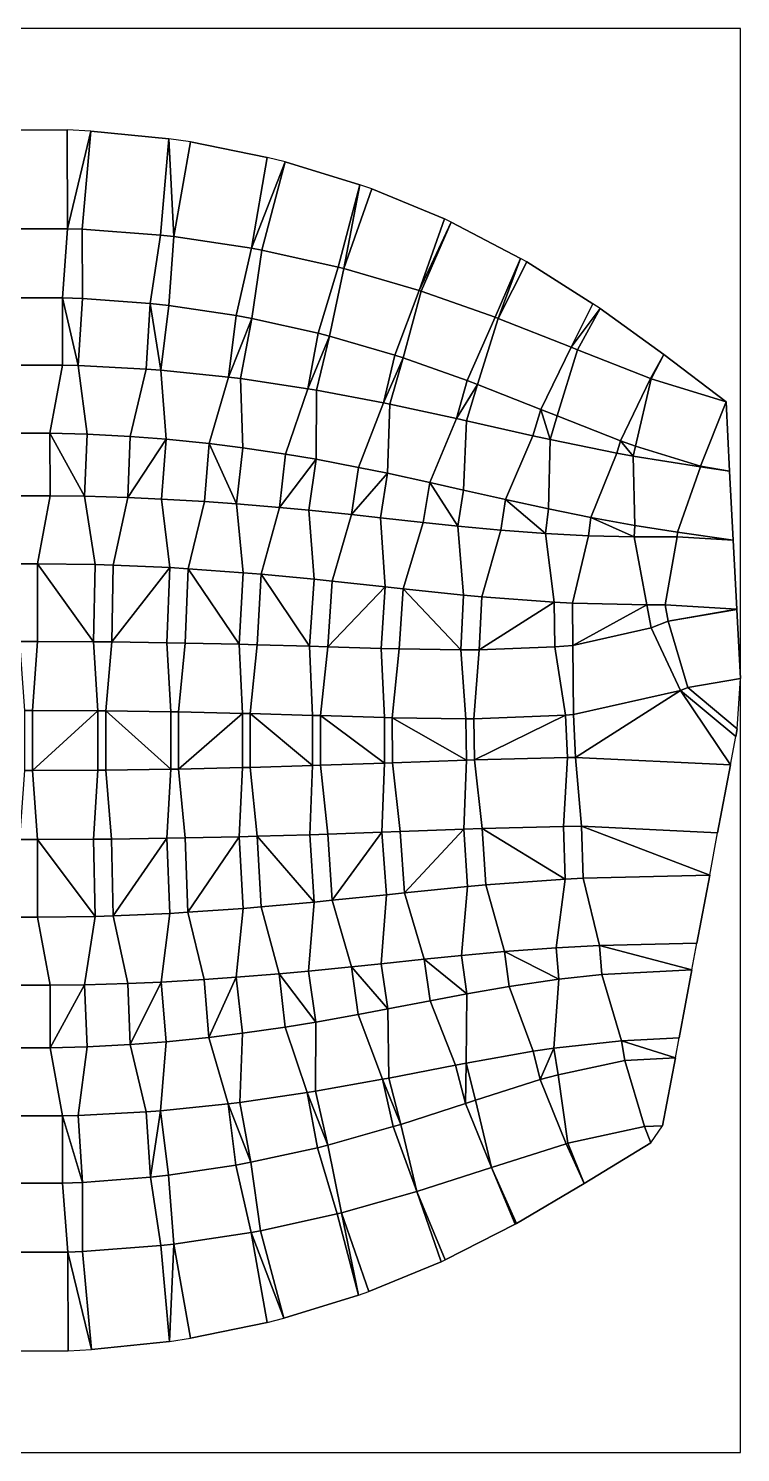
# Model space of a CAD drawing. Header units: metres. Extents: x -354 to 354, y -354 to 354.
# Drawn here: x 0 to 354, y -354 to 354 of the extents above; entities that cross this region are included whole.
import ezdxf

# ---------------------------------------------------------------- set-up
doc = ezdxf.new("R2010")
doc.units = ezdxf.units.M

msp = doc.modelspace()

# ---------------------------------------------------------------- linework, layer by layer
at = {"layer": 'ETM', "color": 5}
for points in [[(19.393894, 254.791394), (19.294463, 303.956017), (-19.723464, 303.852094), (-19.624135, 254.737497)], [(-19.723464, 303.852094), (-19.624135, 254.737497), (19.393894, 254.791394), (19.294463, 303.956017)], [(65.715092, 251.640046), (69.843185, 299.587022), (31.011686, 303.398055), (26.803641, 254.522451)], [(31.011686, 303.398055), (26.803641, 254.522451), (65.715092, 251.640046), (69.843185, 299.587022)], [(110.993744, 245.137081), (118.884933, 290.316337), (80.627211, 297.981601), (72.402792, 250.894513)], [(80.627211, 297.981601), (72.402792, 250.894513), (110.993744, 245.137081), (118.884933, 290.316337)], [(154.235056, 235.696264), (165.040204, 276.703893), (127.720197, 288.08926), (116.150331, 244.179376)], [(127.720197, 288.08926), (116.150331, 244.179376), (154.235056, 235.696264), (165.040204, 276.703893)], [(194.506912, 224.026884), (207.038686, 259.691305), (170.972895, 274.579845), (157.055119, 234.970973)], [(170.972895, 274.579845), (157.055119, 234.970973), (194.506912, 224.026884), (207.038686, 259.691305)], [(232.299464, 210.735041), (245.037631, 240.021254), (210.45839, 258.095672), (195.500783, 223.706762)], [(210.45839, 258.095672), (195.500783, 223.706762), (232.299464, 210.735041), (245.037631, 240.021254)], [(26.803641, 254.522451), (19.393894, 254.791394), (16.87001, 220.442482), (26.830725, 220.08095)], [(16.87001, 220.442482), (26.830725, 220.08095), (26.803641, 254.522451), (19.393894, 254.791394)], [(72.402792, 250.894513), (65.715092, 251.640046), (60.613575, 217.578451), (69.878034, 216.545666)], [(60.613575, 217.578451), (69.878034, 216.545666), (72.402792, 250.894513), (65.715092, 251.640046)], [(116.150331, 244.179376), (110.993744, 245.137081), (103.382618, 211.547075), (111.192945, 210.096506)], [(103.382618, 211.547075), (111.192945, 210.096506), (116.150331, 244.179376), (110.993744, 245.137081)], [(157.055119, 234.970973), (154.235056, 235.696264), (144.258034, 202.731484), (149.88977, 201.28306)], [(144.258034, 202.731484), (149.88977, 201.28306), (157.055119, 234.970973), (154.235056, 235.696264)], [(270.114213, 195.885151), (281.050393, 217.484412), (248.043518, 238.29198), (233.806342, 210.173161)], [(248.043518, 238.29198), (233.806342, 210.173161), (270.114213, 195.885151), (281.050393, 217.484412)], [(-17.005368, 220.395689), (-16.973176, 186.83411), (16.902228, 186.852303), (16.87001, 220.442482)], [(16.902228, 186.852303), (16.87001, 220.442482), (-17.005368, 220.395689), (-16.973176, 186.83411)], [(26.830725, 220.08095), (24.736155, 186.65375), (58.567146, 184.919522), (60.613575, 217.578451)], [(58.567146, 184.919522), (60.613575, 217.578451), (26.830725, 220.08095), (24.736155, 186.65375)], [(195.500783, 223.706762), (194.506912, 224.026884), (182.405343, 191.781426), (186.507573, 190.460112)], [(182.405343, 191.781426), (186.507573, 190.460112), (195.500783, 223.706762), (194.506912, 224.026884)], [(69.878034, 216.545666), (65.839863, 184.362928), (99.540753, 180.928824), (103.382618, 211.547075)], [(99.540753, 180.928824), (103.382618, 211.547075), (69.878034, 216.545666), (65.839863, 184.362928)], [(309.700973, 180.253752), (316.248351, 192.209751), (284.626957, 215.067926), (273.410426, 194.585708)], [(284.626957, 215.067926), (273.410426, 194.585708), (309.700973, 180.253752), (316.248351, 192.209751)], [(111.192945, 210.096506), (105.632925, 180.164228), (139.137238, 175.163762), (144.258034, 202.731484)], [(139.137238, 175.163762), (144.258034, 202.731484), (111.192945, 210.096506), (105.632925, 180.164228)], [(233.806342, 210.173161), (232.299464, 210.735041), (218.456121, 179.198087), (223.622139, 177.271799)], [(218.456121, 179.198087), (223.622139, 177.271799), (233.806342, 210.173161), (232.299464, 210.735041)], [(149.88977, 201.28306), (143.434347, 174.435448), (176.715198, 168.116543), (182.405343, 191.781426)], [(176.715198, 168.116543), (182.405343, 191.781426), (149.88977, 201.28306), (143.434347, 174.435448)], [(273.410426, 194.585708), (270.114213, 195.885151), (255.144564, 164.866977), (263.186394, 161.696703)], [(255.144564, 164.866977), (263.186394, 161.696703), (273.410426, 194.585708), (270.114213, 195.885151)], [(347.274321, 168.549702), (347.274321, 168.549702), (316.248351, 192.209751), (310.018075, 180.141978)], [(316.248351, 192.209751), (310.018075, 180.141978), (347.274321, 168.549702), (347.274321, 168.549702)], [(24.736155, 186.65375), (16.902228, 186.852303), (10.712687, 152.971524), (29.20142, 152.502923)], [(10.712687, 152.971524), (29.20142, 152.502923), (24.736155, 186.65375), (16.902228, 186.852303)], [(65.839863, 184.362928), (58.567146, 184.919522), (50.633219, 151.404296), (68.581307, 150.030698)], [(50.633219, 151.404296), (68.581307, 150.030698), (65.839863, 184.362928), (58.567146, 184.919522)], [(186.507573, 190.460112), (179.970411, 167.452611), (213.067562, 160.233087), (218.456121, 179.198087)], [(213.067562, 160.233087), (218.456121, 179.198087), (186.507573, 190.460112), (179.970411, 167.452611)], [(105.632925, 180.164228), (99.540753, 180.928824), (89.930686, 147.855206), (106.771891, 145.741556)], [(89.930686, 147.855206), (106.771891, 145.741556), (105.632925, 180.164228), (99.540753, 180.928824)], [(223.622139, 177.271799), (218.039292, 159.129373), (251.082289, 151.665912), (255.144564, 164.866977)], [(251.082289, 151.665912), (255.144564, 164.866977), (223.622139, 177.271799), (218.039292, 159.129373)], [(310.018075, 180.141978), (309.700973, 180.253752), (294.693778, 149.253723), (302.269272, 146.583466)], [(294.693778, 149.253723), (302.269272, 146.583466), (310.018075, 180.141978), (309.700973, 180.253752)], [(143.434347, 174.435448), (139.137238, 175.163762), (127.996739, 142.573782), (143.213842, 139.994645)], [(127.996739, 142.573782), (143.213842, 139.994645), (143.434347, 174.435448), (139.137238, 175.163762)], [(179.970411, 167.452611), (176.715198, 168.116543), (164.297128, 135.991643), (178.81557, 133.030467)], [(164.297128, 135.991643), (178.81557, 133.030467), (179.970411, 167.452611), (176.715198, 168.116543)], [(334.615072, 136.519074), (349.077798, 134.155441), (347.274322, 168.549702), (347.274321, 168.549702)], [(347.274322, 168.549702), (347.274321, 168.549702), (334.615072, 136.519074), (349.077798, 134.155441)], [(218.039292, 159.129373), (213.067562, 160.233087), (199.782484, 128.456929), (216.630574, 124.716685)], [(199.782484, 128.456929), (216.630574, 124.716685), (218.039292, 159.129373), (213.067562, 160.233087)], [(263.186394, 161.696703), (259.654375, 149.820216), (292.840928, 143.023478), (294.693778, 149.253723)], [(292.840928, 143.023478), (294.693778, 149.253723), (263.186394, 161.696703), (259.654375, 149.820216)], [(-10.747247, 152.96), (-10.736888, 121.874112), (10.723049, 121.87689), (10.712687, 152.971524)], [(10.723049, 121.87689), (10.712687, 152.971524), (-10.747247, 152.96), (-10.736888, 121.874112)], [(29.20142, 152.502923), (27.947973, 121.620356), (49.398312, 120.978504), (50.633219, 151.404296)], [(49.398312, 120.978504), (50.633219, 151.404296), (29.20142, 152.502923), (27.947973, 121.620356)], [(68.581307, 150.030698), (66.188344, 120.233885), (87.611284, 118.97436), (89.930686, 147.855206)], [(87.611284, 118.97436), (89.930686, 147.855206), (68.581307, 150.030698), (66.188344, 120.233885)], [(259.654375, 149.820216), (251.082289, 151.665912), (237.563182, 119.988611), (258.938731, 115.386141)], [(237.563182, 119.988611), (258.938731, 115.386141), (259.654375, 149.820216), (251.082289, 151.665912)], [(106.771891, 145.741556), (103.514138, 117.835382), (124.89792, 116.029045), (127.996739, 142.573782)], [(124.89792, 116.029045), (127.996739, 142.573782), (106.771891, 145.741556), (103.514138, 117.835382)], [(301.09012, 141.528098), (292.840928, 143.023478), (279.96228, 111.080435), (301.936732, 107.096996)], [(279.96228, 111.080435), (301.936732, 107.096996), (301.09012, 141.528098), (292.840928, 143.023478)], [(302.269272, 146.583466), (301.09012, 141.528098), (334.550749, 136.243302), (334.615072, 136.519074)], [(334.550749, 136.243302), (334.615072, 136.519074), (302.269272, 146.583466), (301.09012, 141.528098)], [(143.213842, 139.994645), (139.501518, 114.65535), (160.847045, 112.442334), (164.297128, 135.991643)], [(160.847045, 112.442334), (164.297128, 135.991643), (143.213842, 139.994645), (139.501518, 114.65535)], [(323.133909, 103.749097), (350.881275, 99.761182), (349.077798, 134.155441), (334.550749, 136.243302)], [(349.077798, 134.155441), (334.550749, 136.243302), (323.133909, 103.749097), (350.881275, 99.761182)], [(178.81557, 133.030467), (175.186337, 110.904364), (196.515655, 108.540265), (199.782484, 128.456929)], [(196.515655, 108.540265), (199.782484, 128.456929), (178.81557, 133.030467), (175.186337, 110.904364)], [(27.947973, 121.620356), (10.723049, 121.87689), (4.5197, 87.998634), (33.139683, 87.572391)], [(4.5197, 87.998634), (33.139683, 87.572391), (27.947973, 121.620356), (10.723049, 121.87689)], [(66.188344, 120.233885), (49.398312, 120.978504), (42.180099, 87.301878), (70.397044, 86.050489)], [(42.180099, 87.301878), (70.397044, 86.050489), (66.188344, 120.233885), (49.398312, 120.978504)], [(216.630574, 124.716685), (213.739873, 106.748789), (235.099165, 104.672881), (237.563182, 119.988611)], [(235.099165, 104.672881), (237.563182, 119.988611), (216.630574, 124.716685), (213.739873, 106.748789)], [(103.514138, 117.835382), (87.611284, 118.97436), (79.425917, 85.519653), (106.848295, 83.555635)], [(79.425917, 85.519653), (106.848295, 83.555635), (103.514138, 117.835382), (87.611284, 118.97436)], [(139.501518, 114.65535), (124.89792, 116.029045), (115.860662, 82.794338), (142.182609, 80.318351)], [(115.860662, 82.794338), (142.182609, 80.318351), (139.501518, 114.65535), (124.89792, 116.029045)], [(258.938731, 115.386141), (257.350099, 103.000753), (278.779751, 101.861129), (279.96228, 111.080435)], [(278.779751, 101.861129), (279.96228, 111.080435), (258.938731, 115.386141), (257.350099, 103.000753)], [(175.186337, 110.904364), (160.847045, 112.442334), (151.178853, 79.385657), (177.624233, 76.549241)], [(151.178853, 79.385657), (177.624233, 76.549241), (175.186337, 110.904364), (160.847045, 112.442334)], [(213.739873, 106.748789), (196.515655, 108.540265), (186.613645, 75.552872), (216.641392, 72.429711)], [(186.613645, 75.552872), (216.641392, 72.429711), (213.739873, 106.748789), (196.515655, 108.540265)], [(301.936732, 107.096996), (301.50089, 101.324709), (322.960447, 101.451768), (323.133909, 103.749097)], [(322.960447, 101.451768), (323.133909, 103.749097), (301.936732, 107.096996), (301.50089, 101.324709)], [(257.350099, 103.000753), (235.099165, 104.672881), (225.643438, 71.554804), (261.750022, 68.841443)], [(225.643438, 71.554804), (261.750022, 68.841443), (257.350099, 103.000753), (235.099165, 104.672881)], [(301.50089, 101.324709), (278.779751, 101.861129), (270.78172, 68.361139), (307.909099, 67.484605)], [(270.78172, 68.361139), (307.909099, 67.484605), (301.50089, 101.324709), (278.779751, 101.861129)], [(316.953401, 67.538156), (352.686205, 65.33921), (350.882728, 99.733471), (322.960447, 101.451768)], [(350.882728, 99.733471), (322.960447, 101.451768), (316.953401, 67.538156), (352.686205, 65.33921)], [(-4.524764, 87.997464), (-4.52226, 49.318002), (4.522204, 49.318002), (4.5197, 87.998634)], [(4.522204, 49.318002), (4.5197, 87.998634), (-4.524764, 87.997464), (-4.52226, 49.318002)], [(33.139683, 87.572391), (32.376438, 49.180928), (41.420463, 49.091912), (42.180099, 87.301878)], [(41.420463, 49.091912), (42.180099, 87.301878), (33.139683, 87.572391), (32.376438, 49.180928)], [(70.397044, 86.050489), (68.941348, 48.692696), (77.984151, 48.519345), (79.425917, 85.519653)], [(77.984151, 48.519345), (79.425917, 85.519653), (70.397044, 86.050489), (68.941348, 48.692696)], [(106.848295, 83.555635), (104.864263, 47.90006), (113.905454, 47.656778), (115.860662, 82.794338)], [(113.905454, 47.656778), (115.860662, 82.794338), (106.848295, 83.555635), (104.864263, 47.90006)], [(142.182609, 80.318351), (139.936422, 46.903797), (148.976559, 46.624053), (151.178853, 79.385657)], [(148.976559, 46.624053), (151.178853, 79.385657), (142.182609, 80.318351), (139.936422, 46.903797)], [(177.624233, 76.549241), (175.519096, 45.860411), (184.560361, 45.619944), (186.613645, 75.552872)], [(184.560361, 45.619944), (186.613645, 75.552872), (177.624233, 76.549241), (175.519096, 45.860411)], [(216.641392, 72.429711), (215.294727, 45.182382), (224.339173, 45.165364), (225.643438, 71.554804)], [(224.339173, 45.165364), (225.643438, 71.554804), (216.641392, 72.429711), (215.294727, 45.182382)], [(261.750022, 68.841443), (262.053277, 46.647813), (271.068481, 47.374711), (270.78172, 68.361139)], [(271.068481, 47.374711), (270.78172, 68.361139), (261.750022, 68.841443), (262.053277, 46.647813)], [(307.909099, 67.484605), (310.021369, 56.141774), (318.478692, 59.347389), (316.953401, 67.538156)], [(318.478692, 59.347389), (316.953401, 67.538156), (307.909099, 67.484605), (310.021369, 56.141774)], [(328.247274, 26.320244), (354.495944, 30.825506), (352.692468, 65.219765), (318.478692, 59.347389)], [(352.692468, 65.219765), (318.478692, 59.347389), (328.247274, 26.320244), (354.495944, 30.825506)], [(310.021369, 56.141774), (271.068481, 47.374711), (271.265789, 12.933767), (324.598761, 24.937332)], [(271.265789, 12.933767), (324.598761, 24.937332), (310.021369, 56.141774), (271.068481, 47.374711)], [(32.376438, 49.180928), (4.522204, 49.318002), (1.950876, 14.972612), (34.609613, 14.811894)], [(1.950876, 14.972612), (34.609613, 14.811894), (32.376438, 49.180928), (4.522204, 49.318002)], [(68.941348, 48.692696), (41.420463, 49.091912), (38.511231, 14.773493), (70.853924, 14.304332)], [(38.511231, 14.773493), (70.853924, 14.304332), (68.941348, 48.692696), (41.420463, 49.091912)], [(104.864263, 47.90006), (77.984151, 48.519345), (74.755014, 14.229548), (106.510823, 13.497933)], [(74.755014, 14.229548), (106.510823, 13.497933), (104.864263, 47.90006), (77.984151, 48.519345)], [(139.936422, 46.903797), (113.905454, 47.656778), (110.411217, 13.39298), (141.444222, 12.495309)], [(110.411217, 13.39298), (141.444222, 12.495309), (139.936422, 46.903797), (113.905454, 47.656778)], [(175.519096, 45.860411), (148.976559, 46.624053), (145.344162, 12.374627), (177.176367, 11.458798)], [(145.344162, 12.374627), (177.176367, 11.458798), (175.519096, 45.860411), (148.976559, 46.624053)], [(215.294727, 45.182382), (184.560361, 45.619944), (181.076794, 11.35506), (217.801429, 10.832215)], [(181.076794, 11.35506), (217.801429, 10.832215), (215.294727, 45.182382), (184.560361, 45.619944)], [(262.053277, 46.647813), (224.339173, 45.165364), (221.703227, 10.824873), (267.376605, 12.620182)], [(221.703227, 10.824873), (267.376605, 12.620182), (262.053277, 46.647813), (224.339173, 45.165364)], [(324.598761, 24.937332), (352.102498, 1.909245), (352.822608, 5.744025), (328.247274, 26.320244)], [(352.822608, 5.744025), (328.247274, 26.320244), (324.598761, 24.937332), (352.102498, 1.909245)], [(1.950876, -14.97264), (1.950876, 14.972612), (-1.95093, 14.972612), (-1.95093, -14.97264)], [(-1.95093, 14.972612), (-1.95093, -14.97264), (1.950876, -14.97264), (1.950876, 14.972612)], [(38.509319, -14.776149), (38.511231, 14.773493), (34.609613, 14.811894), (34.607696, -14.814045)], [(34.609613, 14.811894), (34.607696, -14.814045), (38.509319, -14.776149), (38.511231, 14.773493)], [(74.749762, -14.24175), (74.755014, 14.229548), (70.853924, 14.304332), (70.848645, -14.315095)], [(70.853924, 14.304332), (70.848645, -14.315095), (74.749762, -14.24175), (74.755014, 14.229548)], [(110.409426, -13.413611), (110.411217, 13.39298), (106.510823, 13.497933), (106.509017, -13.518042)], [(106.510823, 13.497933), (106.509017, -13.518042), (110.409426, -13.413611), (110.411217, 13.39298)], [(145.370436, -12.3552), (145.344162, 12.374627), (141.444222, 12.495309), (141.470761, -12.484169)], [(141.444222, 12.495309), (141.470761, -12.484169), (145.370436, -12.3552), (145.344162, 12.374627)], [(181.191878, -11.095305), (181.076794, 11.35506), (177.176367, 11.458798), (177.29272, -11.239025)], [(177.176367, 11.458798), (177.29272, -11.239025), (181.191878, -11.095305), (181.076794, 11.35506)], [(222.04685, -9.61965), (221.703227, 10.824873), (217.801429, 10.832215), (218.147502, -9.758109)], [(217.801429, 10.832215), (218.147502, -9.758109), (222.04685, -9.61965), (221.703227, 10.824873)], [(272.279972, -8.403795), (271.265789, 12.933767), (267.376605, 12.620182), (268.378579, -8.460498)], [(267.376605, 12.620182), (268.378579, -8.460498), (272.279972, -8.403795), (271.265789, 12.933767)], [(106.509017, -13.518042), (74.749762, -14.24175), (77.966248, -48.532741), (104.857857, -47.919954)], [(77.966248, -48.532741), (104.857857, -47.919954), (106.509017, -13.518042), (74.749762, -14.24175)], [(141.470761, -12.484169), (110.409426, -13.413611), (113.899083, -47.677881), (140.036078, -46.895789)], [(113.899083, -47.677881), (140.036078, -46.895789), (141.470761, -12.484169), (110.409426, -13.413611)], [(177.29272, -11.239025), (145.370436, -12.3552), (149.075602, -46.596836), (175.988223, -45.655825)], [(149.075602, -46.596836), (175.988223, -45.655825), (177.29272, -11.239025), (145.370436, -12.3552)], [(218.147502, -9.758109), (181.191878, -11.095305), (185.026548, -45.322679), (216.796576, -44.173118)], [(185.026548, -45.322679), (216.796576, -44.173118), (218.147502, -9.758109), (181.191878, -11.095305)], [(268.378579, -8.460498), (222.04685, -9.61965), (225.835341, -43.852166), (266.306649, -42.839634)], [(225.835341, -43.852166), (266.306649, -42.839634), (268.378579, -8.460498), (222.04685, -9.61965)], [(275.350157, -42.708195), (343.110528, -45.97547), (349.466982, -12.125605), (272.279972, -8.403795)], [(349.466982, -12.125605), (272.279972, -8.403795), (275.350157, -42.708195), (343.110528, -45.97547)], [(34.607696, -14.814045), (1.950876, -14.97264), (4.522205, -49.318035), (32.370072, -49.182794)], [(4.522205, -49.318035), (32.370072, -49.182794), (34.607696, -14.814045), (1.950876, -14.97264)], [(70.848645, -14.315095), (38.509319, -14.776149), (41.414111, -49.094949), (68.923383, -48.702756)], [(41.414111, -49.094949), (68.923383, -48.702756), (70.848645, -14.315095), (38.509319, -14.776149)], [(-4.52226, -49.318035), (-4.519756, -87.998658), (4.524709, -87.997487), (4.522205, -49.318035)], [(4.524709, -87.997487), (4.522205, -49.318035), (-4.52226, -49.318035), (-4.519756, -87.998658)], [(32.370072, -49.182794), (33.130335, -87.568029), (42.170759, -87.297691), (41.414111, -49.094949)], [(42.170759, -87.297691), (41.414111, -49.094949), (32.370072, -49.182794), (33.130335, -87.568029)], [(68.923383, -48.702756), (70.356371, -86.059884), (79.385688, -85.536665), (77.966248, -48.532741)], [(79.385688, -85.536665), (77.966248, -48.532741), (68.923383, -48.702756), (70.356371, -86.059884)], [(104.857857, -47.919954), (106.803041, -83.614346), (115.817032, -82.872491), (113.899083, -47.677881)], [(115.817032, -82.872491), (113.899083, -47.677881), (104.857857, -47.919954), (106.803041, -83.614346)], [(140.036078, -46.895789), (142.265254, -80.463327), (151.264929, -79.564321), (149.075602, -46.596836)], [(151.264929, -79.564321), (149.075602, -46.596836), (140.036078, -46.895789), (142.265254, -80.463327)], [(175.988223, -45.655825), (178.206631, -76.793491), (187.200895, -75.841903), (185.026548, -45.322679)], [(187.200895, -75.841903), (185.026548, -45.322679), (175.988223, -45.655825), (178.206631, -76.793491)], [(216.796576, -44.173118), (218.625848, -72.722417), (227.631661, -71.887178), (225.835341, -43.852166)], [(227.631661, -71.887178), (225.835341, -43.852166), (216.796576, -44.173118), (218.625848, -72.722417)], [(266.306649, -42.839634), (267.191445, -69.00297), (276.223171, -68.523138), (275.350157, -42.708195)], [(276.223171, -68.523138), (275.350157, -42.708195), (266.306649, -42.839634), (267.191445, -69.00297)], [(267.191445, -69.00297), (227.631661, -71.887178), (236.941392, -105.046583), (262.789741, -103.162043)], [(236.941392, -105.046583), (262.789741, -103.162043), (267.191445, -69.00297), (227.631661, -71.887178)], [(284.21945, -102.023537), (332.807765, -100.840521), (339.164216, -66.990666), (276.223171, -68.523138)], [(339.164216, -66.990666), (276.223171, -68.523138), (284.21945, -102.023537), (332.807765, -100.840521)], [(178.206631, -76.793491), (151.264929, -79.564321), (160.809286, -112.656956), (175.59767, -111.136039)], [(160.809286, -112.656956), (175.59767, -111.136039), (178.206631, -76.793491), (151.264929, -79.564321)], [(218.625848, -72.722417), (187.200895, -75.841903), (196.938496, -108.878192), (215.573163, -107.028369)], [(196.938496, -108.878192), (215.573163, -107.028369), (218.625848, -72.722417), (187.200895, -75.841903)], [(106.803041, -83.614346), (79.385688, -85.536665), (87.542821, -118.998261), (103.394961, -117.886816)], [(87.542821, -118.998261), (103.394961, -117.886816), (106.803041, -83.614346), (79.385688, -85.536665)], [(142.265254, -80.463327), (115.817032, -82.872491), (124.782587, -116.126604), (139.455625, -114.790039)], [(124.782587, -116.126604), (139.455625, -114.790039), (142.265254, -80.463327), (115.817032, -82.872491)], [(33.130335, -87.568029), (4.524709, -87.997487), (10.736827, -121.874129), (27.937971, -121.615887)], [(10.736827, -121.874129), (27.937971, -121.615887), (33.130335, -87.568029), (4.524709, -87.997487)], [(70.356371, -86.059884), (42.170759, -87.297691), (49.388317, -120.974449), (66.118823, -120.239707)], [(49.388317, -120.974449), (66.118823, -120.239707), (70.356371, -86.059884), (42.170759, -87.297691)], [(215.573163, -107.028369), (218.15709, -126.165389), (239.285728, -122.409144), (236.941392, -105.046583)], [(239.285728, -122.409144), (236.941392, -105.046583), (215.573163, -107.028369), (218.15709, -126.165389)], [(262.789741, -103.162043), (264.068932, -118.845467), (285.399893, -116.496274), (284.21945, -102.023537)], [(285.399893, -116.496274), (284.21945, -102.023537), (262.789741, -103.162043), (264.068932, -118.845467)], [(139.455625, -114.790039), (143.004664, -140.229261), (164.126786, -136.436525), (160.809286, -112.656956)], [(164.126786, -136.436525), (160.809286, -112.656956), (139.455625, -114.790039), (143.004664, -140.229261)], [(175.59767, -111.136039), (178.979608, -133.653798), (200.042153, -129.543092), (196.938496, -108.878192)], [(200.042153, -129.543092), (196.938496, -108.878192), (175.59767, -111.136039), (178.979608, -133.653798)], [(66.118823, -120.239707), (68.483755, -149.999669), (89.834935, -147.841905), (87.542821, -118.998261)], [(89.834935, -147.841905), (87.542821, -118.998261), (66.118823, -120.239707), (68.483755, -149.999669)], [(103.394961, -117.886816), (106.565791, -145.782336), (127.802847, -142.697483), (124.782587, -116.126604)], [(127.802847, -142.697483), (124.782587, -116.126604), (103.394961, -117.886816), (106.565791, -145.782336)], [(264.068932, -118.845467), (239.285728, -122.409144), (251.327376, -154.677021), (261.607025, -153.198869)], [(251.327376, -154.677021), (261.607025, -153.198869), (264.068932, -118.845467), (239.285728, -122.409144)], [(295.278841, -149.490569), (323.955855, -147.979373), (330.312307, -114.129518), (285.399893, -116.496274)], [(330.312307, -114.129518), (285.399893, -116.496274), (295.278841, -149.490569), (323.955855, -147.979373)], [(-10.72311, -121.876904), (-10.712751, -152.971522), (10.747182, -152.96), (10.736827, -121.874129)], [(10.747182, -152.96), (10.736827, -121.874129), (-10.72311, -121.876904), (-10.712751, -152.971522)], [(27.937971, -121.615887), (29.200077, -152.476509), (50.631167, -151.364226), (49.388317, -120.974449)], [(50.631167, -151.364226), (49.388317, -120.974449), (27.937971, -121.615887), (29.200077, -152.476509)], [(218.15709, -126.165389), (200.042153, -129.543092), (212.624244, -161.604097), (217.974939, -160.606409)], [(212.624244, -161.604097), (217.974939, -160.606409), (218.15709, -126.165389), (200.042153, -129.543092)], [(178.979608, -133.653798), (164.126786, -136.436525), (176.224156, -168.683554), (179.376137, -168.093019)], [(176.224156, -168.683554), (179.376137, -168.093019), (178.979608, -133.653798), (164.126786, -136.436525)], [(143.004664, -140.229261), (127.802847, -142.697483), (138.815973, -175.330721), (142.882002, -174.670545)], [(138.815973, -175.330721), (142.882002, -174.670545), (143.004664, -140.229261), (127.802847, -142.697483)], [(106.565791, -145.782336), (89.834935, -147.841905), (99.417535, -180.923485), (105.292389, -180.20029)], [(99.417535, -180.923485), (105.292389, -180.20029), (106.565791, -145.782336), (89.834935, -147.841905)], [(29.200077, -152.476509), (10.747182, -152.96), (16.973104, -186.834105), (24.756575, -186.630167)], [(16.973104, -186.834105), (24.756575, -186.630167), (29.200077, -152.476509), (10.747182, -152.96)], [(68.483755, -149.999669), (50.631167, -151.364226), (58.586452, -184.874383), (65.713806, -184.329606)], [(58.586452, -184.874383), (65.713806, -184.329606), (68.483755, -149.999669), (50.631167, -151.364226)], [(217.974939, -160.606409), (222.556086, -179.134092), (254.828587, -168.837083), (251.327376, -154.677021)], [(254.828587, -168.837083), (251.327376, -154.677021), (217.974939, -160.606409), (222.556086, -179.134092)], [(261.607025, -153.198869), (263.770463, -166.444075), (296.872227, -159.245747), (295.278841, -149.490569)], [(296.872227, -159.245747), (295.278841, -149.490569), (261.607025, -153.198869), (263.770463, -166.444075)], [(179.376137, -168.093019), (185.317329, -191.134544), (217.557723, -180.737441), (212.624244, -161.604097)], [(217.557723, -180.737441), (212.624244, -161.604097), (179.376137, -168.093019), (185.317329, -191.134544)], [(306.683031, -192.260378), (315.728355, -191.793079), (322.084808, -157.943215), (296.872227, -159.245747)], [(322.084808, -157.943215), (296.872227, -159.245747), (306.683031, -192.260378), (315.728355, -191.793079)], [(142.882002, -174.670545), (149.028213, -201.414502), (181.638843, -192.244435), (176.224156, -168.683554)], [(181.638843, -192.244435), (176.224156, -168.683554), (142.882002, -174.670545), (149.028213, -201.414502)], [(263.770463, -166.444075), (254.828587, -168.837083), (267.718118, -200.775737), (268.556057, -200.55149)], [(267.718118, -200.775737), (268.556057, -200.55149), (263.770463, -166.444075), (254.828587, -168.837083)], [(105.292389, -180.20029), (110.725981, -209.997369), (143.810625, -202.720718), (138.815973, -175.330721)], [(143.810625, -202.720718), (138.815973, -175.330721), (105.292389, -180.20029), (110.725981, -209.997369)], [(65.713806, -184.329606), (69.737963, -216.405767), (103.238582, -211.380679), (99.417535, -180.923485)], [(103.238582, -211.380679), (99.417535, -180.923485), (65.713806, -184.329606), (69.737963, -216.405767)], [(222.556086, -179.134092), (217.557723, -180.737441), (230.546299, -212.635947), (230.546299, -212.635947)], [(230.546299, -212.635947), (230.546299, -212.635947), (222.556086, -179.134092), (217.557723, -180.737441)], [(-16.902297, -186.852293), (-16.870082, -220.442476), (17.005291, -220.395686), (16.973104, -186.834105)], [(17.005291, -220.395686), (16.973104, -186.834105), (-16.902297, -186.852293), (-16.870082, -220.442476)], [(24.756575, -186.630167), (26.897899, -220.011428), (60.674839, -217.430404), (58.586452, -184.874383)], [(60.674839, -217.430404), (58.586452, -184.874383), (24.756575, -186.630167), (26.897899, -220.011428)], [(185.317329, -191.134544), (181.638843, -192.244435), (193.411463, -224.611441), (193.411464, -224.611441)], [(193.411463, -224.611441), (193.411464, -224.611441), (185.317329, -191.134544), (181.638843, -192.244435)], [(268.556057, -200.55149), (276.603724, -220.613236), (309.890819, -200.256958), (306.683031, -192.260378)], [(309.890819, -200.256958), (306.683031, -192.260378), (268.556057, -200.55149), (276.603724, -220.613236)], [(149.028213, -201.414502), (143.810625, -202.720718), (153.699538, -235.712037), (155.850179, -235.173627)], [(153.699538, -235.712037), (155.850179, -235.173627), (149.028213, -201.414502), (143.810625, -202.720718)], [(230.546299, -212.635947), (243.00575, -240.452209), (276.603724, -220.613236), (267.718118, -200.775737)], [(276.603724, -220.613236), (267.718118, -200.775737), (230.546299, -212.635947), (243.00575, -240.452209)], [(110.725981, -209.997369), (103.238582, -211.380679), (110.876271, -244.964655), (115.592283, -244.093364)], [(110.876271, -244.964655), (115.592283, -244.093364), (110.725981, -209.997369), (103.238582, -211.380679)], [(193.411464, -224.611441), (207.474296, -258.626103), (242.224181, -240.881978), (230.546299, -212.635947)], [(242.224181, -240.881978), (230.546299, -212.635947), (193.411464, -224.611441), (207.474296, -258.626103)], [(69.737963, -216.405767), (60.674839, -217.430404), (65.855524, -251.480047), (72.289885, -250.752607)], [(65.855524, -251.480047), (72.289885, -250.752607), (69.737963, -216.405767), (60.674839, -217.430404)], [(26.897899, -220.011428), (17.005291, -220.395686), (19.624059, -254.737496), (26.950878, -254.4529)], [(19.624059, -254.737496), (26.950878, -254.4529), (26.897899, -220.011428), (17.005291, -220.395686)], [(155.850179, -235.173627), (169.383486, -274.397229), (205.466308, -259.550012), (193.411463, -224.611441)], [(205.466308, -259.550012), (193.411463, -224.611441), (155.850179, -235.173627), (169.383486, -274.397229)], [(115.592283, -244.093364), (127.075671, -287.680538), (164.365837, -276.197815), (153.699538, -235.712037)], [(164.365837, -276.197815), (153.699538, -235.712037), (115.592283, -244.093364), (127.075671, -287.680538)], [(72.289885, -250.752607), (80.600307, -297.622206), (118.824393, -289.790936), (110.876271, -244.964655)], [(118.824393, -289.790936), (110.876271, -244.964655), (72.289885, -250.752607), (80.600307, -297.622206)], [(-19.39397, -254.791387), (-19.294544, -303.956017), (19.723383, -303.852096), (19.624059, -254.737496)], [(19.723383, -303.852096), (19.624059, -254.737496), (-19.39397, -254.791387), (-19.294544, -303.956017)], [(26.950878, -254.4529), (31.333878, -303.238487), (70.145404, -299.229155), (65.855524, -251.480047)], [(70.145404, -299.229155), (65.855524, -251.480047), (26.950878, -254.4529), (31.333878, -303.238487)]]:
    msp.add_lwpolyline(points, close=True, dxfattribs=at)
at = {"layer": 'Paper', "color": 0}
msp.add_lwpolyline([(354.495944, -354.495944), (354.495944, 354.495944), (-354.495944, 354.495944), (-354.495944, -354.495944)], close=True, dxfattribs=at)
msp.add_lwpolyline([(-19.294544, -303.956017), (19.723383, -303.852096), (31.333878, -303.238487), (70.145404, -299.229155), (80.600307, -297.622206), (118.824393, -289.790936), (127.075671, -287.680538), (164.365837, -276.197815), (169.383486, -274.397229), (205.466308, -259.550012), (207.474296, -258.626103), (242.224181, -240.881978), (243.00575, -240.452209), (276.603724, -220.613236), (276.603724, -220.613236), (309.890819, -200.256958), (315.728355, -191.793079), (322.084808, -157.943215), (323.955855, -147.979373), (330.312307, -114.129518), (332.807765, -100.840521), (339.164216, -66.990666), (343.110528, -45.97547), (349.466982, -12.125605), (352.102498, 1.909245), (352.822608, 5.744025), (354.495944, 30.825506), (352.692468, 65.219765), (352.686205, 65.33921), (350.882728, 99.733471), (350.881275, 99.761182), (349.077798, 134.155441), (349.077798, 134.155441), (347.274322, 168.549702), (347.274321, 168.549702), (316.248351, 192.209751), (316.248351, 192.209751), (284.626957, 215.067926), (281.050393, 217.484412), (248.043518, 238.29198), (245.037631, 240.021254), (210.45839, 258.095672), (207.038686, 259.691305), (170.972895, 274.579845), (165.040204, 276.703893), (127.720197, 288.08926), (118.884933, 290.316337), (80.627211, 297.981601), (69.843185, 299.587022), (31.011686, 303.398055), (19.294463, 303.956017), (-19.723464, 303.852094)], dxfattribs=at)
at = {"layer": 'Polygon', "color": 0}
for points in [[(19.294463, 303.956017), (-19.723464, 303.852094)], [(69.843185, 299.587022), (31.011686, 303.398055)], [(118.884933, 290.316337), (80.627211, 297.981601)], [(165.040204, 276.703893), (127.720197, 288.08926)], [(207.038686, 259.691305), (170.972895, 274.579845)], [(245.037631, 240.021254), (210.45839, 258.095672)], [(16.87001, 220.442482), (19.393894, 254.791394), (-19.624135, 254.737497), (-17.005368, 220.395689)], [(60.613575, 217.578451), (65.715092, 251.640046), (26.803641, 254.522451), (26.830725, 220.08095)], [(103.382618, 211.547075), (110.993744, 245.137081), (72.402792, 250.894513), (69.878034, 216.545666)], [(144.258034, 202.731484), (154.235056, 235.696264), (116.150331, 244.179376), (111.192945, 210.096506)], [(182.405343, 191.781426), (194.506912, 224.026884), (157.055119, 234.970973), (149.88977, 201.28306)], [(281.050393, 217.484412), (248.043518, 238.29198)], [(218.456121, 179.198087), (232.299464, 210.735041), (195.500783, 223.706762), (186.507573, 190.460112)], [(316.248351, 192.209751), (284.626957, 215.067926)], [(255.144564, 164.866977), (270.114213, 195.885151), (233.806342, 210.173161), (223.622139, 177.271799)], [(294.693778, 149.253723), (309.700973, 180.253752), (273.410426, 194.585708), (263.186394, 161.696703)], [(347.274321, 168.549702), (316.248351, 192.209751)], [(10.712687, 152.971524), (16.902228, 186.852303), (-16.973176, 186.83411), (-10.747247, 152.96)], [(50.633219, 151.404296), (58.567146, 184.919522), (24.736155, 186.65375), (29.20142, 152.502923)], [(89.930686, 147.855206), (99.540753, 180.928824), (65.839863, 184.362928), (68.581307, 150.030698)], [(127.996739, 142.573782), (139.137238, 175.163762), (105.632925, 180.164228), (106.771891, 145.741556)], [(334.615072, 136.519074), (347.274321, 168.549702), (310.018075, 180.141978), (302.269272, 146.583466)], [(164.297128, 135.991643), (176.715198, 168.116543), (143.434347, 174.435448), (143.213842, 139.994645)], [(199.782484, 128.456929), (213.067562, 160.233087), (179.970411, 167.452611), (178.81557, 133.030467)], [(349.077798, 134.155441), (347.274322, 168.549702)], [(237.563182, 119.988611), (251.082289, 151.665912), (218.039292, 159.129373), (216.630574, 124.716685)], [(279.96228, 111.080435), (292.840928, 143.023478), (259.654375, 149.820216), (258.938731, 115.386141)], [(323.133909, 103.749097), (334.550749, 136.243302), (301.09012, 141.528098), (301.936732, 107.096996)], [(350.881275, 99.761182), (349.077798, 134.155441)], [(4.5197, 87.998634), (10.723049, 121.87689), (-10.736888, 121.874112), (-4.524764, 87.997464)], [(42.180099, 87.301878), (49.398312, 120.978504), (27.947973, 121.620356), (33.139683, 87.572391)], [(79.425917, 85.519653), (87.611284, 118.97436), (66.188344, 120.233885), (70.397044, 86.050489)], [(115.860662, 82.794338), (124.89792, 116.029045), (103.514138, 117.835382), (106.848295, 83.555635)], [(151.178853, 79.385657), (160.847045, 112.442334), (139.501518, 114.65535), (142.182609, 80.318351)], [(186.613645, 75.552872), (196.515655, 108.540265), (175.186337, 110.904364), (177.624233, 76.549241)], [(225.643438, 71.554804), (235.099165, 104.672881), (213.739873, 106.748789), (216.641392, 72.429711)], [(270.78172, 68.361139), (278.779751, 101.861129), (257.350099, 103.000753), (261.750022, 68.841443)], [(316.953401, 67.538156), (322.960447, 101.451768), (301.50089, 101.324709), (307.909099, 67.484605)], [(352.686205, 65.33921), (350.882728, 99.733471)], [(354.495944, 30.825506), (352.692468, 65.219765)], [(328.247274, 26.320244), (318.478692, 59.347389), (310.021369, 56.141774), (324.598761, 24.937332)], [(1.950876, 14.972612), (4.522204, 49.318002), (-4.52226, 49.318002), (-1.95093, 14.972612)], [(38.511231, 14.773493), (41.420463, 49.091912), (32.376438, 49.180928), (34.609613, 14.811894)], [(74.755014, 14.229548), (77.984151, 48.519345), (68.941348, 48.692696), (70.853924, 14.304332)], [(110.411217, 13.39298), (113.905454, 47.656778), (104.864263, 47.90006), (106.510823, 13.497933)], [(145.344162, 12.374627), (148.976559, 46.624053), (139.936422, 46.903797), (141.444222, 12.495309)], [(181.076794, 11.35506), (184.560361, 45.619944), (175.519096, 45.860411), (177.176367, 11.458798)], [(221.703227, 10.824873), (224.339173, 45.165364), (215.294727, 45.182382), (217.801429, 10.832215)], [(271.265789, 12.933767), (271.068481, 47.374711), (262.053277, 46.647813), (267.376605, 12.620182)], [(352.102498, 1.909245), (352.822608, 5.744025)], [(113.899083, -47.677881), (110.409426, -13.413611), (106.509017, -13.518042), (104.857857, -47.919954)], [(149.075602, -46.596836), (145.370436, -12.3552), (141.470761, -12.484169), (140.036078, -46.895789)], [(185.026548, -45.322679), (181.191878, -11.095305), (177.29272, -11.239025), (175.988223, -45.655825)], [(225.835341, -43.852166), (222.04685, -9.61965), (218.147502, -9.758109), (216.796576, -44.173118)], [(275.350157, -42.708195), (272.279972, -8.403795), (268.378579, -8.460498), (266.306649, -42.839634)], [(343.110528, -45.97547), (349.466982, -12.125605)], [(4.522205, -49.318035), (1.950876, -14.97264), (-1.95093, -14.97264), (-4.52226, -49.318035)], [(41.414111, -49.094949), (38.509319, -14.776149), (34.607696, -14.814045), (32.370072, -49.182794)], [(77.966248, -48.532741), (74.749762, -14.24175), (70.848645, -14.315095), (68.923383, -48.702756)], [(284.21945, -102.023537), (276.223171, -68.523138), (267.191445, -69.00297), (262.789741, -103.162043)], [(332.807765, -100.840521), (339.164216, -66.990666)], [(196.938496, -108.878192), (187.200895, -75.841903), (178.206631, -76.793491), (175.59767, -111.136039)], [(236.941392, -105.046583), (227.631661, -71.887178), (218.625848, -72.722417), (215.573163, -107.028369)], [(124.782587, -116.126604), (115.817032, -82.872491), (106.803041, -83.614346), (103.394961, -117.886816)], [(160.809286, -112.656956), (151.264929, -79.564321), (142.265254, -80.463327), (139.455625, -114.790039)], [(10.736827, -121.874129), (4.524709, -87.997487), (-4.519756, -87.998658), (-10.72311, -121.876904)], [(49.388317, -120.974449), (42.170759, -87.297691), (33.130335, -87.568029), (27.937971, -121.615887)], [(87.542821, -118.998261), (79.385688, -85.536665), (70.356371, -86.059884), (66.118823, -120.239707)], [(295.278841, -149.490569), (285.399893, -116.496274), (264.068932, -118.845467), (261.607025, -153.198869)], [(323.955855, -147.979373), (330.312307, -114.129518)], [(251.327376, -154.677021), (239.285728, -122.409144), (218.15709, -126.165389), (217.974939, -160.606409)], [(212.624244, -161.604097), (200.042153, -129.543092), (178.979608, -133.653798), (179.376137, -168.093019)], [(176.224156, -168.683554), (164.126786, -136.436525), (143.004664, -140.229261), (142.882002, -174.670545)], [(99.417535, -180.923485), (89.834935, -147.841905), (68.483755, -149.999669), (65.713806, -184.329606)], [(138.815973, -175.330721), (127.802847, -142.697483), (106.565791, -145.782336), (105.292389, -180.20029)], [(16.973104, -186.834105), (10.747182, -152.96), (-10.712751, -152.971522), (-16.902297, -186.852293)], [(58.586452, -184.874383), (50.631167, -151.364226), (29.200077, -152.476509), (24.756575, -186.630167)], [(306.683031, -192.260378), (296.872227, -159.245747), (263.770463, -166.444075), (268.556057, -200.55149)], [(315.728355, -191.793079), (322.084808, -157.943215)], [(267.718118, -200.775737), (254.828587, -168.837083), (222.556086, -179.134092), (230.546299, -212.635947)], [(230.546299, -212.635947), (217.557723, -180.737441), (185.317329, -191.134544), (193.411464, -224.611441)], [(193.411463, -224.611441), (181.638843, -192.244435), (149.028213, -201.414502), (155.850179, -235.173627)], [(153.699538, -235.712037), (143.810625, -202.720718), (110.725981, -209.997369), (115.592283, -244.093364)], [(276.603724, -220.613236), (309.890819, -200.256958)], [(110.876271, -244.964655), (103.238582, -211.380679), (69.737963, -216.405767), (72.289885, -250.752607)], [(65.855524, -251.480047), (60.674839, -217.430404), (26.897899, -220.011428), (26.950878, -254.4529)], [(19.624059, -254.737496), (17.005291, -220.395686), (-16.870082, -220.442476), (-19.39397, -254.791387)], [(243.00575, -240.452209), (276.603724, -220.613236)], [(207.474296, -258.626103), (242.224181, -240.881978)], [(169.383486, -274.397229), (205.466308, -259.550012)], [(127.075671, -287.680538), (164.365837, -276.197815)], [(80.600307, -297.622206), (118.824393, -289.790936)], [(-19.294544, -303.956017), (19.723383, -303.852096)], [(31.333878, -303.238487), (70.145404, -299.229155)]]:
    msp.add_lwpolyline(points, close=True, dxfattribs=at)
at = {"layer": 'VTM', "color": 0}
for points in [[(31.011686, 303.398055), (19.294463, 303.956017), (19.393894, 254.791394)], [(19.393894, 254.791394), (26.803641, 254.522451), (31.011686, 303.398055)], [(69.843185, 299.587022), (65.715092, 251.640046), (72.402792, 250.894513)], [(72.402792, 250.894513), (80.627211, 297.981601), (69.843185, 299.587022)], [(127.720197, 288.08926), (118.884933, 290.316337), (110.993744, 245.137081)], [(110.993744, 245.137081), (116.150331, 244.179376), (127.720197, 288.08926)], [(165.040204, 276.703893), (154.235056, 235.696264), (157.055119, 234.970973)], [(157.055119, 234.970973), (170.972895, 274.579845), (165.040204, 276.703893)], [(210.45839, 258.095672), (207.038686, 259.691305), (194.506912, 224.026884)], [(194.506912, 224.026884), (195.500783, 223.706762), (210.45839, 258.095672)], [(245.037631, 240.021254), (232.299464, 210.735041), (233.806342, 210.173161)], [(233.806342, 210.173161), (248.043518, 238.29198), (245.037631, 240.021254)], [(24.736155, 186.65375), (26.830725, 220.08095), (16.87001, 220.442482)], [(16.87001, 220.442482), (16.902228, 186.852303), (24.736155, 186.65375)], [(60.613575, 217.578451), (58.567146, 184.919522), (65.839863, 184.362928)], [(65.839863, 184.362928), (69.878034, 216.545666), (60.613575, 217.578451)], [(284.626957, 215.067926), (281.050393, 217.484412), (270.114213, 195.885151)], [(270.114213, 195.885151), (273.410426, 194.585708), (284.626957, 215.067926)], [(111.192945, 210.096506), (103.382618, 211.547075), (99.540753, 180.928824)], [(99.540753, 180.928824), (105.632925, 180.164228), (111.192945, 210.096506)], [(149.88977, 201.28306), (144.258034, 202.731484), (139.137238, 175.163762)], [(139.137238, 175.163762), (143.434347, 174.435448), (149.88977, 201.28306)], [(186.507573, 190.460112), (182.405343, 191.781426), (176.715198, 168.116543)], [(316.248351, 192.209751), (309.700973, 180.253752), (310.018075, 180.141978)], [(310.018075, 180.141978), (316.248351, 192.209751), (316.248351, 192.209751)], [(176.715198, 168.116543), (179.970411, 167.452611), (186.507573, 190.460112)], [(223.622139, 177.271799), (218.456121, 179.198087), (213.067562, 160.233087)], [(213.067562, 160.233087), (218.039292, 159.129373), (223.622139, 177.271799)], [(255.144564, 164.866977), (251.082289, 151.665912), (259.654375, 149.820216)], [(259.654375, 149.820216), (263.186394, 161.696703), (255.144564, 164.866977)], [(347.274322, 168.549702), (347.274321, 168.549702), (347.274321, 168.549702)], [(27.947973, 121.620356), (29.20142, 152.502923), (10.712687, 152.971524)], [(10.712687, 152.971524), (10.723049, 121.87689), (27.947973, 121.620356)], [(68.581307, 150.030698), (50.633219, 151.404296), (49.398312, 120.978504)], [(49.398312, 120.978504), (66.188344, 120.233885), (68.581307, 150.030698)], [(294.693778, 149.253723), (292.840928, 143.023478), (301.09012, 141.528098)], [(301.09012, 141.528098), (302.269272, 146.583466), (294.693778, 149.253723)], [(89.930686, 147.855206), (87.611284, 118.97436), (103.514138, 117.835382)], [(103.514138, 117.835382), (106.771891, 145.741556), (89.930686, 147.855206)], [(143.213842, 139.994645), (127.996739, 142.573782), (124.89792, 116.029045)], [(124.89792, 116.029045), (139.501518, 114.65535), (143.213842, 139.994645)], [(178.81557, 133.030467), (164.297128, 135.991643), (160.847045, 112.442334)], [(349.077798, 134.155441), (334.615072, 136.519074), (334.550749, 136.243302)], [(334.550749, 136.243302), (349.077798, 134.155441), (349.077798, 134.155441)], [(160.847045, 112.442334), (175.186337, 110.904364), (178.81557, 133.030467)], [(199.782484, 128.456929), (196.515655, 108.540265), (213.739873, 106.748789)], [(213.739873, 106.748789), (216.630574, 124.716685), (199.782484, 128.456929)], [(237.563182, 119.988611), (235.099165, 104.672881), (257.350099, 103.000753)], [(257.350099, 103.000753), (258.938731, 115.386141), (237.563182, 119.988611)], [(279.96228, 111.080435), (278.779751, 101.861129), (301.50089, 101.324709)], [(301.50089, 101.324709), (301.936732, 107.096996), (279.96228, 111.080435)], [(350.881275, 99.761182), (323.133909, 103.749097), (322.960447, 101.451768)], [(322.960447, 101.451768), (350.882728, 99.733471), (350.881275, 99.761182)], [(32.376438, 49.180928), (33.139683, 87.572391), (4.5197, 87.998634)], [(4.5197, 87.998634), (4.522204, 49.318002), (32.376438, 49.180928)], [(70.397044, 86.050489), (42.180099, 87.301878), (41.420463, 49.091912)], [(41.420463, 49.091912), (68.941348, 48.692696), (70.397044, 86.050489)], [(79.425917, 85.519653), (77.984151, 48.519345), (104.864263, 47.90006)], [(104.864263, 47.90006), (106.848295, 83.555635), (79.425917, 85.519653)], [(115.860662, 82.794338), (113.905454, 47.656778), (139.936422, 46.903797)], [(115.860662, 82.794338), (139.936422, 46.903797), (142.182609, 80.318351)], [(177.624233, 76.549241), (151.178853, 79.385657), (148.976559, 46.624053)], [(148.976559, 46.624053), (175.519096, 45.860411), (177.624233, 76.549241)], [(186.613645, 75.552872), (184.560361, 45.619944), (215.294727, 45.182382)], [(215.294727, 45.182382), (216.641392, 72.429711), (186.613645, 75.552872)], [(261.750022, 68.841443), (225.643438, 71.554804), (224.339173, 45.165364)], [(224.339173, 45.165364), (262.053277, 46.647813), (261.750022, 68.841443)], [(307.909099, 67.484605), (270.78172, 68.361139), (271.068481, 47.374711)], [(271.068481, 47.374711), (310.021369, 56.141774), (307.909099, 67.484605)], [(352.686205, 65.33921), (316.953401, 67.538156), (318.478692, 59.347389)], [(318.478692, 59.347389), (352.692468, 65.219765), (352.686205, 65.33921)], [(352.822608, 5.744025), (354.495944, 30.825506), (328.247274, 26.320244)], [(324.598761, 24.937332), (271.265789, 12.933767), (272.279972, -8.403795)], [(324.598761, 24.937332), (272.279972, -8.403795), (349.466982, -12.125605)], [(349.466982, -12.125605), (352.102498, 1.909245), (324.598761, 24.937332)], [(34.609613, 14.811894), (1.950876, 14.972612), (1.950876, -14.97264)], [(1.950876, -14.97264), (34.607696, -14.814045), (34.609613, 14.811894)], [(38.511231, 14.773493), (38.509319, -14.776149), (70.848645, -14.315095)], [(70.848645, -14.315095), (70.853924, 14.304332), (38.511231, 14.773493)], [(106.510823, 13.497933), (74.755014, 14.229548), (74.749762, -14.24175)], [(74.749762, -14.24175), (106.509017, -13.518042), (106.510823, 13.497933)], [(110.411217, 13.39298), (110.409426, -13.413611), (141.470761, -12.484169)], [(141.470761, -12.484169), (141.444222, 12.495309), (110.411217, 13.39298)], [(145.344162, 12.374627), (145.370436, -12.3552), (177.29272, -11.239025)], [(177.29272, -11.239025), (177.176367, 11.458798), (145.344162, 12.374627)], [(218.147502, -9.758109), (217.801429, 10.832215), (181.076794, 11.35506)], [(181.076794, 11.35506), (181.191878, -11.095305), (218.147502, -9.758109)], [(267.376605, 12.620182), (221.703227, 10.824873), (222.04685, -9.61965)], [(222.04685, -9.61965), (268.378579, -8.460498), (267.376605, 12.620182)], [(33.130335, -87.568029), (32.370072, -49.182794), (4.522205, -49.318035)], [(4.522205, -49.318035), (4.524709, -87.997487), (33.130335, -87.568029)], [(68.923383, -48.702756), (41.414111, -49.094949), (42.170759, -87.297691)], [(42.170759, -87.297691), (70.356371, -86.059884), (68.923383, -48.702756)], [(104.857857, -47.919954), (77.966248, -48.532741), (79.385688, -85.536665)], [(79.385688, -85.536665), (106.803041, -83.614346), (104.857857, -47.919954)], [(142.265254, -80.463327), (140.036078, -46.895789), (113.899083, -47.677881)], [(113.899083, -47.677881), (115.817032, -82.872491), (142.265254, -80.463327)], [(175.988223, -45.655825), (149.075602, -46.596836), (151.264929, -79.564321)], [(151.264929, -79.564321), (178.206631, -76.793491), (175.988223, -45.655825)], [(216.796576, -44.173118), (185.026548, -45.322679), (187.200895, -75.841903)], [(187.200895, -75.841903), (218.625848, -72.722417), (216.796576, -44.173118)], [(267.191445, -69.00297), (266.306649, -42.839634), (225.835341, -43.852166)], [(225.835341, -43.852166), (227.631661, -71.887178), (267.191445, -69.00297)], [(275.350157, -42.708195), (276.223171, -68.523138), (339.164216, -66.990666)], [(339.164216, -66.990666), (343.110528, -45.97547), (275.350157, -42.708195)], [(264.068932, -118.845467), (262.789741, -103.162043), (236.941392, -105.046583)], [(236.941392, -105.046583), (239.285728, -122.409144), (264.068932, -118.845467)], [(330.312307, -114.129518), (332.807765, -100.840521), (284.21945, -102.023537)], [(284.21945, -102.023537), (285.399893, -116.496274), (330.312307, -114.129518)], [(178.979608, -133.653798), (175.59767, -111.136039), (160.809286, -112.656956)], [(160.809286, -112.656956), (164.126786, -136.436525), (178.979608, -133.653798)], [(218.15709, -126.165389), (215.573163, -107.028369), (196.938496, -108.878192)], [(196.938496, -108.878192), (200.042153, -129.543092), (218.15709, -126.165389)], [(66.118823, -120.239707), (49.388317, -120.974449), (50.631167, -151.364226)], [(50.631167, -151.364226), (68.483755, -149.999669), (66.118823, -120.239707)], [(103.394961, -117.886816), (87.542821, -118.998261), (89.834935, -147.841905)], [(89.834935, -147.841905), (106.565791, -145.782336), (103.394961, -117.886816)], [(143.004664, -140.229261), (139.455625, -114.790039), (124.782587, -116.126604)], [(124.782587, -116.126604), (127.802847, -142.697483), (143.004664, -140.229261)], [(27.937971, -121.615887), (10.736827, -121.874129), (10.747182, -152.96)], [(10.747182, -152.96), (29.200077, -152.476509), (27.937971, -121.615887)], [(322.084808, -157.943215), (323.955855, -147.979373), (295.278841, -149.490569)], [(261.607025, -153.198869), (251.327376, -154.677021), (254.828587, -168.837083)], [(254.828587, -168.837083), (263.770463, -166.444075), (261.607025, -153.198869)], [(295.278841, -149.490569), (296.872227, -159.245747), (322.084808, -157.943215)], [(217.974939, -160.606409), (212.624244, -161.604097), (217.557723, -180.737441)], [(217.557723, -180.737441), (222.556086, -179.134092), (217.974939, -160.606409)], [(185.317329, -191.134544), (179.376137, -168.093019), (176.224156, -168.683554)], [(176.224156, -168.683554), (181.638843, -192.244435), (185.317329, -191.134544)], [(149.028213, -201.414502), (142.882002, -174.670545), (138.815973, -175.330721)], [(138.815973, -175.330721), (143.810625, -202.720718), (149.028213, -201.414502)], [(65.713806, -184.329606), (58.586452, -184.874383), (60.674839, -217.430404)], [(60.674839, -217.430404), (69.737963, -216.405767), (65.713806, -184.329606)], [(110.725981, -209.997369), (105.292389, -180.20029), (99.417535, -180.923485)], [(99.417535, -180.923485), (103.238582, -211.380679), (110.725981, -209.997369)], [(26.897899, -220.011428), (24.756575, -186.630167), (16.973104, -186.834105)], [(16.973104, -186.834105), (17.005291, -220.395686), (26.897899, -220.011428)], [(309.890819, -200.256958), (315.728355, -191.793079), (306.683031, -192.260378)], [(268.556057, -200.55149), (267.718118, -200.775737), (276.603724, -220.613236)], [(276.603724, -220.613236), (276.603724, -220.613236), (268.556057, -200.55149)], [(243.00575, -240.452209), (230.546299, -212.635947), (230.546299, -212.635947)], [(230.546299, -212.635947), (242.224181, -240.881978), (243.00575, -240.452209)], [(207.474296, -258.626103), (193.411464, -224.611441), (193.411463, -224.611441)], [(193.411463, -224.611441), (205.466308, -259.550012), (207.474296, -258.626103)], [(155.850179, -235.173627), (153.699538, -235.712037), (164.365837, -276.197815)], [(164.365837, -276.197815), (169.383486, -274.397229), (155.850179, -235.173627)], [(127.075671, -287.680538), (115.592283, -244.093364), (110.876271, -244.964655)], [(110.876271, -244.964655), (118.824393, -289.790936), (127.075671, -287.680538)], [(31.333878, -303.238487), (26.950878, -254.4529), (19.624059, -254.737496)], [(19.624059, -254.737496), (19.723383, -303.852096), (31.333878, -303.238487)], [(72.289885, -250.752607), (65.855524, -251.480047), (70.145404, -299.229155)], [(72.289885, -250.752607), (70.145404, -299.229155), (80.600307, -297.622206)]]:
    msp.add_lwpolyline(points, close=True, dxfattribs=at)

doc.saveas('drawing.dxf')
